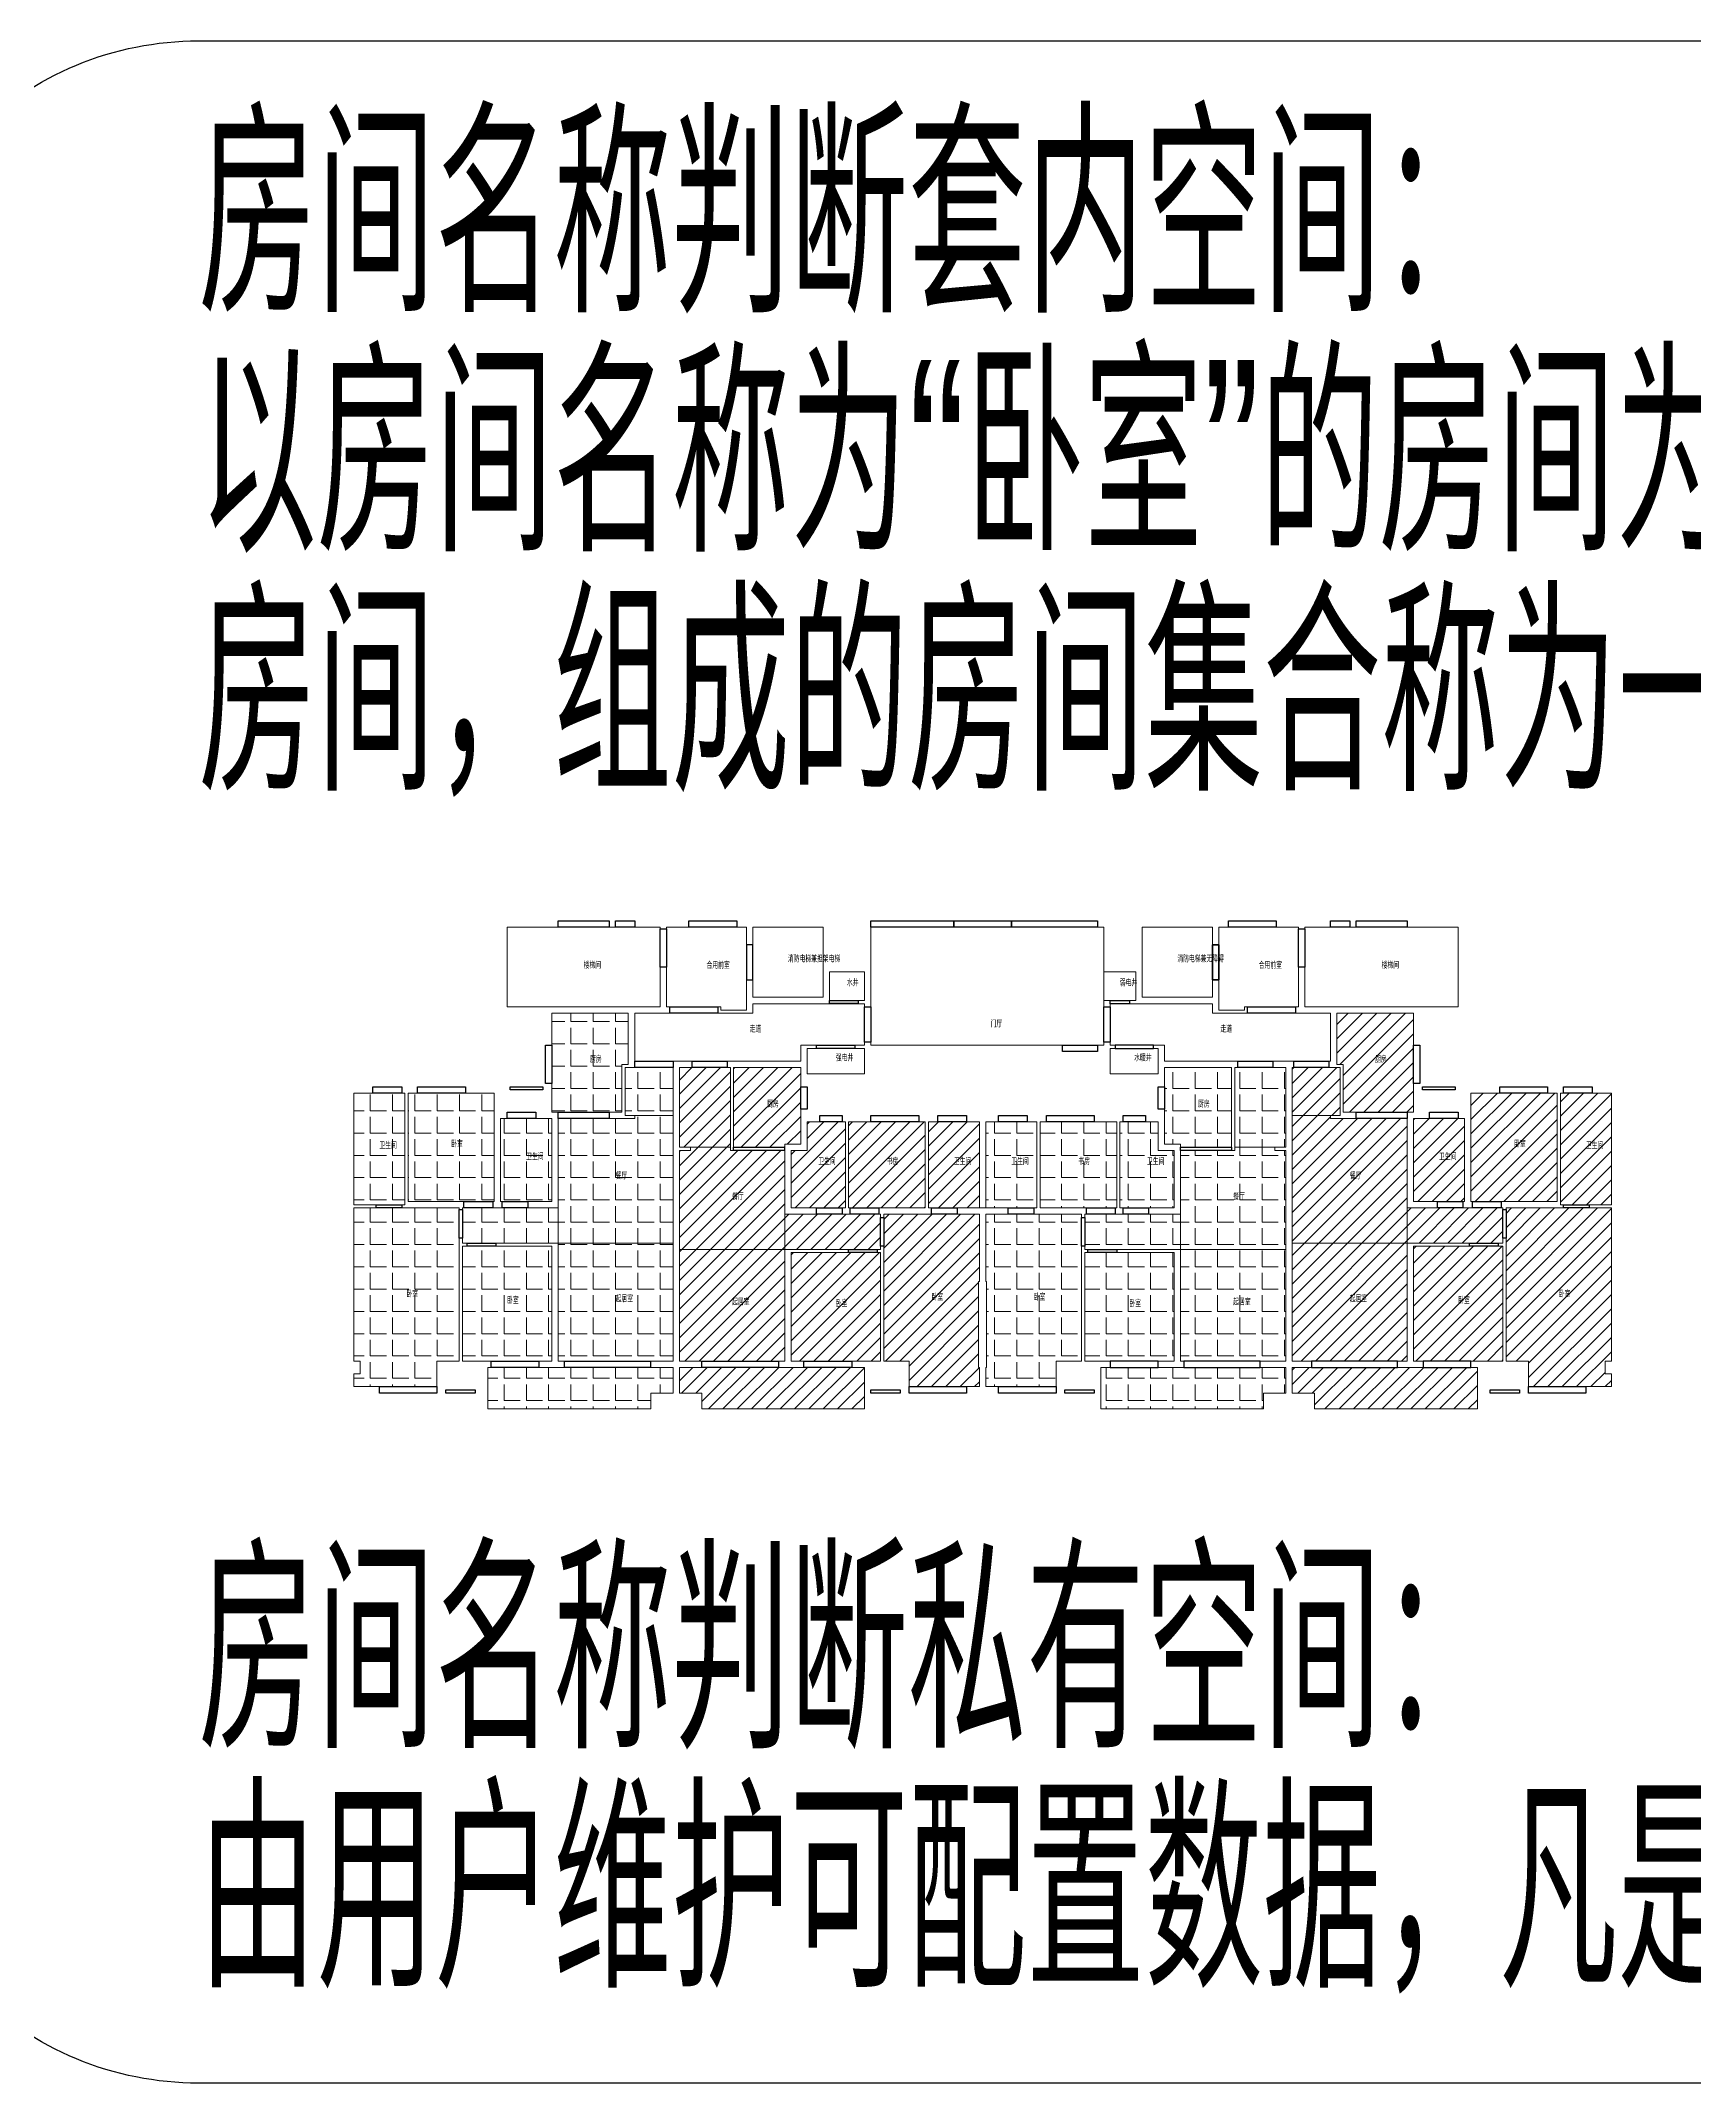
# Model space of a CAD drawing. Header units: millimetres. Extents: x -77018 to 517482, y 243785 to 1580285.
# Drawn here: x 310291 to 362089, y 1061285 to 1125285 of the extents above; entities that cross this region are included whole.
import ezdxf
from ezdxf.enums import TextEntityAlignment as Align

# ---------------------------------------------------------------- set-up
doc = ezdxf.new("R2010")
doc.units = ezdxf.units.MM
doc.header["$LTSCALE"] = 1000
for name, color, linetype, plot in [('AI-空间名称', 130, 'Continuous', False), ('AI-窗', 6, 'Continuous', False), ('AI-门', 4, 'Continuous', False)]:
    doc.layers.add(name, color=color, linetype=linetype, plot=plot)
doc.layers.add('AI-空间框线', color=30, linetype='Continuous', lineweight=20, plot=False)
doc.layers.add('套内', color=9, linetype='Continuous', lineweight=20, plot=False)
doc.layers.add('E-UNIV-DIAG', color=2, linetype='Continuous')
doc.layers.add('E-UNIV-NOTE', color=6, linetype='Continuous')
doc.styles.add('TH-STYLE3', font='tssdeng.shx', dxfattribs={"width": 0.65, "bigfont": 'tssdchn.shx'})
pattern_1 = [(0, (0, 0), (0, 698.5), [508, -190.5]), (90, (0, 0), (-698.5, 4e-14), [508, -190.5])]

msp = doc.modelspace()

# ---------------------------------------------------------------- hatches: boundary and pattern name
at = {"layer": '套内'}
h = msp.add_hatch(dxfattribs=at)
h.set_pattern_fill('ANGLE', color=256, scale=100)
h.set_pattern_definition(pattern_1)
h.paths.add_polyline_path([(321696.8, 1092311.4), (321596.8, 1092311.4), (321596.8, 1092311.4), (320696.8, 1092311.4), (320096.8, 1092311.4), (320096.8, 1088811.4), (321696.8, 1088811.4)])
h.paths.add_polyline_path([(324496.8, 1092311.4), (323596.8, 1092311.4), (323596.8, 1092311.4), (322096.8, 1092311.4), (321796.8, 1092311.4), (321796.8, 1088911.4), (324496.8, 1088911.4)])
h.paths.add_polyline_path([(326296.8, 1091511.4), (325796.8, 1091511.4), (325796.8, 1091511.4), (324896.8, 1091511.4), (324696.8, 1091511.4), (324696.8, 1088911.4), (326296.8, 1088911.4)])
h.paths.add_polyline_path([(330096.8, 1091611.4), (328896.8, 1091611.4), (328896.8, 1091511.4), (328096.8, 1091511.4), (328096.8, 1091511.4), (326496.8, 1091511.4), (326496.8, 1087611.4), (330096.8, 1087611.4)])
h.paths.add_polyline_path([(330096.8, 1087611.4), (326496.8, 1087611.4), (326496.8, 1083911.4), (330096.8, 1083911.4)])
h.paths.add_polyline_path([(326496.8, 1088711.4), (323496.8, 1088711.4), (323496.8, 1087611.4), (326496.8, 1087611.4)])
h.paths.add_polyline_path([(326296.8, 1087511.4), (324546.8, 1087511.4), (324546.8, 1087511.4), (323646.8, 1087511.4), (323496.8, 1087511.4), (323496.8, 1083911.4), (326296.8, 1083911.4)])
h.paths.add_polyline_path([(323396.8, 1087761.4), (323396.8, 1087761.4), (323396.8, 1088661.4), (323396.8, 1088711.4), (321596.8, 1088711.4), (321596.8, 1088711.4), (320796.8, 1088711.4), (320096.8, 1088711.4), (320096.8, 1083911.4), (320296.8, 1083911.4), (320296.8, 1083511.4), (320096.8, 1083511.4), (320096.8, 1083111.4), (322696.8, 1083111.4), (322696.8, 1083911.4), (323396.8, 1083911.4)])
h.paths.add_polyline_path([(330096.8, 1083711.4), (324296.8, 1083711.4), (324296.8, 1082411.4), (329396.8, 1082411.4), (329396.8, 1082911.4), (330096.8, 1082911.4)])
h.paths.add_polyline_path([(330096.8, 1093111.4), (328896.8, 1093111.4), (328596.8, 1093111.4), (328596.8, 1091611.4), (330096.8, 1091611.4)])
h.paths.add_polyline_path([(328496.8, 1093211.4), (328696.8, 1093211.4), (328696.8, 1094811.4), (326296.8, 1094811.4), (326296.8, 1091711.4), (328496.8, 1091711.4)])
h.paths.add_polyline_path([(328258.3, 1085720.5), (328744.2, 1085720.5), (328744.2, 1086004), (328258.3, 1086004)], flags=24)
h.paths.add_polyline_path([(327457.9, 1093215.8), (327812.4, 1093215.8), (327812.4, 1093508.7), (327457.9, 1093508.7)], flags=24)
h = msp.add_hatch(dxfattribs=at)
h.set_pattern_fill('ANSI31', color=256, scale=100)
h.paths.add_polyline_path([(357896.8, 1092311.4), (357996.8, 1092311.4), (357996.8, 1092311.4), (358896.8, 1092311.4), (359496.8, 1092311.4), (359496.8, 1088811.4), (357896.8, 1088811.4)])
h.paths.add_polyline_path([(355096.8, 1092311.4), (355996.8, 1092311.4), (355996.8, 1092311.4), (357496.8, 1092311.4), (357796.8, 1092311.4), (357796.8, 1088911.4), (355096.8, 1088911.4)])
h.paths.add_polyline_path([(353296.8, 1091511.4), (353796.8, 1091511.4), (353796.8, 1091511.4), (354696.8, 1091511.4), (354896.8, 1091511.4), (354896.8, 1088911.4), (353296.8, 1088911.4)])
h.paths.add_polyline_path([(349496.8, 1091611.4), (350696.8, 1091611.4), (350696.8, 1091511.4), (351496.8, 1091511.4), (351496.8, 1091511.4), (353096.8, 1091511.4), (353096.8, 1087611.4), (349496.8, 1087611.4)])
h.paths.add_polyline_path([(349496.8, 1087611.4), (353096.8, 1087611.4), (353096.8, 1083911.4), (349496.8, 1083911.4)])
h.paths.add_polyline_path([(353096.8, 1088711.4), (356096.8, 1088711.4), (356096.8, 1087611.4), (353096.8, 1087611.4)])
h.paths.add_polyline_path([(353296.8, 1087511.4), (355046.8, 1087511.4), (355046.8, 1087511.4), (355946.8, 1087511.4), (356096.8, 1087511.4), (356096.8, 1083911.4), (353296.8, 1083911.4)])
h.paths.add_polyline_path([(356196.8, 1087761.4), (356196.8, 1087761.4), (356196.8, 1088661.4), (356196.8, 1088711.4), (357996.8, 1088711.4), (357996.8, 1088711.4), (358796.8, 1088711.4), (359496.8, 1088711.4), (359496.8, 1083911.4), (359296.8, 1083911.4), (359296.8, 1083511.4), (359496.8, 1083511.4), (359496.8, 1083111.4), (356896.8, 1083111.4), (356896.8, 1083911.4), (356196.8, 1083911.4)])
h.paths.add_polyline_path([(349496.8, 1083711.4), (355296.8, 1083711.4), (355296.8, 1082411.4), (350196.8, 1082411.4), (350196.8, 1082911.4), (349496.8, 1082911.4)])
h.paths.add_polyline_path([(349496.8, 1093111.4), (350696.8, 1093111.4), (350996.8, 1093111.4), (350996.8, 1091611.4), (349496.8, 1091611.4)])
h.paths.add_polyline_path([(351096.8, 1093211.4), (350896.8, 1093211.4), (350896.8, 1094811.4), (353296.8, 1094811.4), (353296.8, 1091711.4), (351096.8, 1091711.4)])
h.paths.add_polyline_path([(351335.2, 1085720.5), (350849.4, 1085720.5), (350849.4, 1086004), (351335.2, 1086004)], flags=24)
h.paths.add_polyline_path([(352135.7, 1093215.8), (351781.2, 1093215.8), (351781.2, 1093508.7), (352135.7, 1093508.7)], flags=24)
h = msp.add_hatch(dxfattribs=at)
h.set_pattern_fill('ANSI31', color=256, scale=100)
h.paths.add_polyline_path([(334096.8, 1091811.4), (334096.8, 1091811.4), (334096.8, 1092511.4), (334096.8, 1093111.4), (331996.8, 1093111.4), (331996.8, 1090611.4), (333596.8, 1090611.4), (333596.8, 1090711.4), (334096.8, 1090711.4)])
h.paths.add_polyline_path([(331896.8, 1093111.4), (331796.8, 1093111.4), (331796.8, 1093111.4), (330699.3, 1093111.4), (330296.8, 1093111.4), (330296.8, 1090611.4), (331896.8, 1090611.4)])
h.paths.add_polyline_path([(333596.8, 1090511.4), (331996.8, 1090511.4), (331896.8, 1090511.4), (331896.8, 1090611.4), (330646.8, 1090611.4), (330646.8, 1090511.4), (330296.8, 1090511.4), (330296.8, 1087411.4), (333596.8, 1087411.4), (333596.8, 1088511.4)])
h.paths.add_polyline_path([(336596.8, 1088511.4), (333596.8, 1088511.4), (333596.8, 1087411.4), (335596.8, 1087411.4), (335596.8, 1087411.4), (336496.8, 1087411.4), (336596.8, 1087411.4)])
h.paths.add_polyline_path([(333596.8, 1087411.4), (333596.8, 1087411.4), (330296.8, 1087411.4), (330296.8, 1083911.4), (333596.8, 1083911.4)])
h.paths.add_polyline_path([(336596.8, 1087311.4), (336496.8, 1087311.4), (336496.8, 1087311.4), (335596.8, 1087311.4), (333796.8, 1087311.4), (333796.8, 1083911.4), (336596.8, 1083911.4)])
h.paths.add_polyline_path([(336096.8, 1083711.4), (330296.8, 1083711.4), (330296.8, 1082911.4), (330996.8, 1082911.4), (330996.8, 1082411.4), (336096.8, 1082411.4)])
h.paths.add_polyline_path([(339671.8, 1086411.4), (339696.8, 1086411.4), (339696.8, 1088511.4), (338996.8, 1088511.4), (338996.8, 1088511.4), (338196.8, 1088511.4), (336696.8, 1088511.4), (336696.8, 1083911.4), (337496.8, 1083911.4), (337496.8, 1083111.4), (339696.8, 1083111.4), (339696.8, 1083711.4), (339671.8, 1083711.4)])
h.paths.add_polyline_path([(339696.8, 1091411.4), (339296.8, 1091411.4), (339296.8, 1091411.4), (338396.8, 1091411.4), (338096.8, 1091411.4), (338096.8, 1088711.4), (339696.8, 1088711.4)])
h.paths.add_polyline_path([(337996.8, 1091411.4), (337796.8, 1091411.4), (337796.8, 1091411.4), (336296.8, 1091411.4), (335596.8, 1091411.4), (335596.8, 1088711.4), (337996.8, 1088711.4)])
h.paths.add_polyline_path([(335496.8, 1091411.4), (335396.8, 1091411.4), (335396.8, 1091411.4), (334696.8, 1091411.4), (334296.8, 1091411.4), (334296.8, 1090511.4), (333796.8, 1090511.4), (333796.8, 1088711.4), (335496.8, 1088711.4)])
h.paths.add_polyline_path([(331904.9, 1088913.4), (332260.9, 1088913.4), (332260.9, 1089211.1), (331904.9, 1089211.1)], flags=24)
h = msp.add_hatch(dxfattribs=at)
h.set_pattern_fill('ANGLE', color=256, scale=100)
h.set_pattern_definition(pattern_1)
h.paths.add_polyline_path([(345496.8, 1091811.4), (345496.8, 1091811.4), (345496.8, 1092511.4), (345496.8, 1093111.4), (347596.8, 1093111.4), (347596.8, 1090611.4), (345996.8, 1090611.4), (345996.8, 1090711.4), (345496.8, 1090711.4)])
h.paths.add_polyline_path([(347696.8, 1093111.4), (347796.8, 1093111.4), (347796.8, 1093111.4), (348894.3, 1093111.4), (349296.8, 1093111.4), (349296.8, 1090611.4), (347696.8, 1090611.4)])
h.paths.add_polyline_path([(345996.8, 1090511.4), (347596.8, 1090511.4), (347696.8, 1090511.4), (347696.8, 1090611.4), (348946.8, 1090611.4), (348946.8, 1090511.4), (349296.8, 1090511.4), (349296.8, 1087411.4), (345996.8, 1087411.4), (345996.8, 1088511.4)])
h.paths.add_polyline_path([(342996.8, 1088511.4), (345996.8, 1088511.4), (345996.8, 1087411.4), (343996.8, 1087411.4), (343996.8, 1087411.4), (343096.8, 1087411.4), (342996.8, 1087411.4)])
h.paths.add_polyline_path([(345996.8, 1087411.4), (345996.8, 1087411.4), (349296.8, 1087411.4), (349296.8, 1083911.4), (345996.8, 1083911.4)])
h.paths.add_polyline_path([(342996.8, 1087311.4), (343096.8, 1087311.4), (343096.8, 1087311.4), (343996.8, 1087311.4), (345796.8, 1087311.4), (345796.8, 1083911.4), (342996.8, 1083911.4)])
h.paths.add_polyline_path([(343496.8, 1083711.4), (349296.8, 1083711.4), (349296.8, 1082911.4), (348596.8, 1082911.4), (348596.8, 1082411.4), (343496.8, 1082411.4)])
h.paths.add_polyline_path([(339921.8, 1086411.4), (339896.8, 1086411.4), (339896.8, 1088511.4), (340596.8, 1088511.4), (340596.8, 1088511.4), (341396.8, 1088511.4), (342896.8, 1088511.4), (342896.8, 1083911.4), (342096.8, 1083911.4), (342096.8, 1083111.4), (339896.8, 1083111.4), (339896.8, 1083711.4), (339921.8, 1083711.4)])
h.paths.add_polyline_path([(339896.8, 1091411.4), (340296.8, 1091411.4), (340296.8, 1091411.4), (341196.8, 1091411.4), (341496.8, 1091411.4), (341496.8, 1088711.4), (339896.8, 1088711.4)])
h.paths.add_polyline_path([(341596.8, 1091411.4), (341796.8, 1091411.4), (341796.8, 1091411.4), (343296.8, 1091411.4), (343996.8, 1091411.4), (343996.8, 1088711.4), (341596.8, 1088711.4)])
h.paths.add_polyline_path([(344096.8, 1091411.4), (344196.8, 1091411.4), (344196.8, 1091411.4), (344896.8, 1091411.4), (345296.8, 1091411.4), (345296.8, 1090511.4), (345796.8, 1090511.4), (345796.8, 1088711.4), (344096.8, 1088711.4)])
h.paths.add_polyline_path([(347688.7, 1088913.4), (347332.6, 1088913.4), (347332.6, 1089211.1), (347688.7, 1089211.1)], flags=24)

# ---------------------------------------------------------------- linework, layer by layer
at = {"layer": 'AI-空间框线'}
for points in [[(329696.8, 1095011.4), (324896.8, 1095011.4), (324896.8, 1097511.4), (329696.8, 1097511.4)], [(329896.8, 1097511.4), (332396.8, 1097511.4), (332396.8, 1094911.4), (331596.8, 1094911.4), (331596.8, 1095011.4), (329896.8, 1095011.4), (329896.8, 1097511.4)], [(332596.8, 1095311.4), (334796.8, 1095311.4), (334796.8, 1097511.4), (332596.8, 1097511.4)], [(336296.8, 1097511.4), (343596.8, 1097511.4), (343596.8, 1093811.4), (336296.8, 1093811.4)], [(344796.8, 1095311.4), (346996.8, 1095311.4), (346996.8, 1097511.4), (344796.8, 1097511.4)], [(347196.8, 1097511.4), (349696.8, 1097511.4), (349696.8, 1095011.4), (347996.8, 1095011.4), (347996.8, 1094911.4), (347196.8, 1094911.4), (347196.8, 1097511.4)], [(349896.8, 1095011.4), (354696.8, 1095011.4), (354696.8, 1097511.4), (349896.8, 1097511.4)], [(334996.8, 1096111.4), (336096.8, 1096111.4), (336096.8, 1095211.4), (334996.8, 1095211.4), (334996.8, 1096111.4)], [(343596.8, 1096111.4), (344596.8, 1096111.4), (344596.8, 1095211.4), (343596.8, 1095211.4), (343596.8, 1096111.4)], [(328896.8, 1094811.4), (332596.8, 1094811.4), (332596.8, 1095111.4), (336096.8, 1095111.4), (336096.8, 1093811.4), (334096.8, 1093811.4), (334096.8, 1093311.4), (328896.8, 1093311.4), (328896.8, 1094811.4)], [(346996.8, 1094811.4), (350696.8, 1094811.4), (350696.8, 1093311.4), (345496.8, 1093311.4), (345496.8, 1093811.4), (343796.8, 1093811.4), (343796.8, 1095111.4), (346996.8, 1095111.4), (346996.8, 1094811.4)], [(326296.8, 1094811.4), (328696.8, 1094811.4), (328696.8, 1093211.4), (328496.8, 1093211.4), (328496.8, 1091711.4), (326296.8, 1091711.4), (326296.8, 1094811.4)], [(350896.8, 1094811.4), (353296.8, 1094811.4), (353296.8, 1091711.4), (351096.8, 1091711.4), (351096.8, 1093211.4), (350896.8, 1093211.4), (350896.8, 1094811.4)], [(334296.8, 1093711.4), (336096.8, 1093711.4), (336096.8, 1092911.4), (334296.8, 1092911.4), (334296.8, 1093711.4)], [(343796.8, 1093711.4), (345296.8, 1093711.4), (345296.8, 1092911.4), (343796.8, 1092911.4), (343796.8, 1093711.4)], [(330096.8, 1091611.4), (330096.8, 1093111.4), (328596.8, 1093111.4), (328596.8, 1091611.4)], [(331896.8, 1090611.4), (330296.8, 1090611.4), (330296.8, 1093111.4), (331896.8, 1093111.4)], [(331996.8, 1093111.4), (334096.8, 1093111.4), (334096.8, 1090711.4), (333596.8, 1090711.4), (333596.8, 1090611.4), (331996.8, 1090611.4), (331996.8, 1093111.4)], [(345496.8, 1093111.4), (347596.8, 1093111.4), (347596.8, 1090611.4), (345996.8, 1090611.4), (345996.8, 1090711.4), (345496.8, 1090711.4), (345496.8, 1093111.4)], [(347696.8, 1090611.4), (349296.8, 1090611.4), (349296.8, 1093111.4), (347696.8, 1093111.4)], [(349496.8, 1091611.4), (349496.8, 1093111.4), (350996.8, 1093111.4), (350996.8, 1091611.4)], [(320096.8, 1092311.4), (321696.8, 1092311.4), (321696.8, 1088811.4), (320096.8, 1088811.4), (320096.8, 1092311.4)], [(321796.8, 1092311.4), (324496.8, 1092311.4), (324496.8, 1088911.4), (321796.8, 1088911.4), (321796.8, 1092311.4)], [(355096.8, 1092311.4), (357796.8, 1092311.4), (357796.8, 1088911.4), (355096.8, 1088911.4), (355096.8, 1092311.4)], [(357896.8, 1092311.4), (359496.8, 1092311.4), (359496.8, 1088811.4), (357896.8, 1088811.4), (357896.8, 1092311.4)], [(324696.8, 1091511.4), (326296.8, 1091511.4), (326296.8, 1088911.4), (324696.8, 1088911.4), (324696.8, 1091511.4)], [(330096.8, 1091611.4), (330096.8, 1087611.4), (326496.8, 1087611.4), (326496.8, 1091511.4), (328896.8, 1091511.4), (328896.8, 1091611.4)], [(334296.8, 1091411.4), (335496.8, 1091411.4), (335496.8, 1088711.4), (333796.8, 1088711.4), (333796.8, 1090511.4), (334296.8, 1090511.4), (334296.8, 1091411.4)], [(335596.8, 1091411.4), (337996.8, 1091411.4), (337996.8, 1088711.4), (335596.8, 1088711.4), (335596.8, 1091411.4)], [(338096.8, 1091411.4), (339696.8, 1091411.4), (339696.8, 1088711.4), (338096.8, 1088711.4), (338096.8, 1091411.4)], [(339896.8, 1091411.4), (341496.8, 1091411.4), (341496.8, 1088711.4), (339896.8, 1088711.4), (339896.8, 1091411.4)], [(341596.8, 1091411.4), (343996.8, 1091411.4), (343996.8, 1088711.4), (341596.8, 1088711.4), (341596.8, 1091411.4)], [(344096.8, 1091411.4), (345296.8, 1091411.4), (345296.8, 1090511.4), (345796.8, 1090511.4), (345796.8, 1088711.4), (344096.8, 1088711.4), (344096.8, 1091411.4)], [(349496.8, 1091611.4), (349496.8, 1087611.4), (353096.8, 1087611.4), (353096.8, 1091511.4), (350696.8, 1091511.4), (350696.8, 1091611.4)], [(353296.8, 1091511.4), (354896.8, 1091511.4), (354896.8, 1088911.4), (353296.8, 1088911.4), (353296.8, 1091511.4)], [(333596.8, 1087411.4), (330296.8, 1087411.4), (330296.8, 1090511.4), (330646.8, 1090511.4), (330646.8, 1090611.4), (331896.8, 1090611.4), (331896.8, 1090511.4), (333596.8, 1090511.4)], [(345996.8, 1087411.4), (349296.8, 1087411.4), (349296.8, 1090511.4), (348946.8, 1090511.4), (348946.8, 1090611.4), (347696.8, 1090611.4), (347696.8, 1090511.4), (345996.8, 1090511.4)], [(320096.8, 1088711.4), (323396.8, 1088711.4), (323396.8, 1083911.4), (322696.8, 1083911.4), (322696.8, 1083111.4), (320096.8, 1083111.4), (320096.8, 1083511.4), (320296.8, 1083511.4), (320296.8, 1083911.4), (320096.8, 1083911.4), (320096.8, 1088711.4)], [(326496.8, 1088711.4), (323496.8, 1088711.4), (323496.8, 1087611.4), (326496.8, 1087611.4)], [(353096.8, 1088711.4), (356096.8, 1088711.4), (356096.8, 1087611.4), (353096.8, 1087611.4)], [(356196.8, 1088711.4), (359496.8, 1088711.4), (359496.8, 1083911.4), (359296.8, 1083911.4), (359296.8, 1083511.4), (359496.8, 1083511.4), (359496.8, 1083111.4), (356896.8, 1083111.4), (356896.8, 1083911.4), (356196.8, 1083911.4), (356196.8, 1088711.4)], [(333596.8, 1088511.4), (336596.8, 1088511.4), (336596.8, 1087411.4), (333596.8, 1087411.4)], [(336696.8, 1088511.4), (339696.8, 1088511.4), (339696.8, 1086411.4), (339671.8, 1086411.4), (339671.8, 1083711.4), (339696.8, 1083711.4), (339696.8, 1083111.4), (337496.8, 1083111.4), (337496.8, 1083911.4), (336696.8, 1083911.4), (336696.8, 1088511.4)], [(339896.8, 1088511.4), (342896.8, 1088511.4), (342896.8, 1083911.4), (342096.8, 1083911.4), (342096.8, 1083111.4), (339896.8, 1083111.4), (339896.8, 1083711.4), (339921.8, 1083711.4), (339921.8, 1086411.4), (339896.8, 1086411.4), (339896.8, 1088511.4)], [(345996.8, 1088511.4), (342996.8, 1088511.4), (342996.8, 1087411.4), (345996.8, 1087411.4)], [(323496.8, 1087511.4), (326296.8, 1087511.4), (326296.8, 1083911.4), (323496.8, 1083911.4), (323496.8, 1087511.4)], [(326496.8, 1087611.4), (330096.8, 1087611.4), (330096.8, 1083911.4), (326496.8, 1083911.4), (326496.8, 1087611.4)], [(330296.8, 1087411.4), (333596.8, 1087411.4), (333596.8, 1083911.4), (330296.8, 1083911.4)], [(349296.8, 1087411.4), (345996.8, 1087411.4), (345996.8, 1083911.4), (349296.8, 1083911.4)], [(353096.8, 1087611.4), (349496.8, 1087611.4), (349496.8, 1083911.4), (353096.8, 1083911.4), (353096.8, 1087611.4)], [(353296.8, 1087511.4), (356096.8, 1087511.4), (356096.8, 1083911.4), (353296.8, 1083911.4), (353296.8, 1087511.4)], [(333796.8, 1087311.4), (336596.8, 1087311.4), (336596.8, 1083911.4), (333796.8, 1083911.4), (333796.8, 1087311.4)], [(342996.8, 1087311.4), (345796.8, 1087311.4), (345796.8, 1083911.4), (342996.8, 1083911.4), (342996.8, 1087311.4)], [(324296.8, 1083711.4), (330096.8, 1083711.4), (330096.8, 1082911.4), (329396.8, 1082911.4), (329396.8, 1082411.4), (324296.8, 1082411.4)], [(336096.8, 1083711.4), (330296.8, 1083711.4), (330296.8, 1082911.4), (330996.8, 1082911.4), (330996.8, 1082411.4), (336096.8, 1082411.4)], [(343496.8, 1083711.4), (349296.8, 1083711.4), (349296.8, 1082911.4), (348596.8, 1082911.4), (348596.8, 1082411.4), (343496.8, 1082411.4)], [(355296.8, 1083711.4), (349496.8, 1083711.4), (349496.8, 1082911.4), (350196.8, 1082911.4), (350196.8, 1082411.4), (355296.8, 1082411.4)]]:
    msp.add_lwpolyline(points, close=True, dxfattribs=at)
at = {"layer": 'AI-窗', "color": 6}
for points in [[(326496.8, 1097711.4), (328096.8, 1097711.4), (328096.8, 1097511.4), (326496.8, 1097511.4), (326496.8, 1097711.4)], [(328296.8, 1097711.4), (328896.8, 1097711.4), (328896.8, 1097511.4), (328296.8, 1097511.4), (328296.8, 1097711.4)], [(338896.8, 1097511.4), (336296.8, 1097511.4), (336296.8, 1097711.4), (338896.8, 1097711.4), (338896.8, 1097511.4)], [(343396.8, 1097511.4), (340696.8, 1097511.4), (340696.8, 1097711.4), (343396.8, 1097711.4), (343396.8, 1097511.4)], [(351296.8, 1097511.4), (350696.8, 1097511.4), (350696.8, 1097711.4), (351296.8, 1097711.4), (351296.8, 1097511.4)], [(353096.8, 1097511.4), (351496.8, 1097511.4), (351496.8, 1097711.4), (353096.8, 1097711.4), (353096.8, 1097511.4)], [(326096.8, 1092611.4), (326096.8, 1093811.4), (326296.8, 1093811.4), (326296.8, 1092611.4), (326096.8, 1092611.4)], [(353296.8, 1092611.4), (353296.8, 1093811.4), (353496.8, 1093811.4), (353496.8, 1092611.4), (353296.8, 1092611.4)], [(321596.8, 1092311.4), (320696.8, 1092311.4), (320696.8, 1092511.4), (321596.8, 1092511.4), (321596.8, 1092311.4)], [(323596.8, 1092311.4), (322096.8, 1092311.4), (322096.8, 1092511.4), (323596.8, 1092511.4), (323596.8, 1092311.4)], [(326016.8, 1092411.4), (324996.8, 1092411.4), (324996.8, 1092511.4), (326016.8, 1092511.4), (326016.8, 1092411.4)], [(334096.8, 1091811.4), (334096.8, 1092511.4), (334296.8, 1092511.4), (334296.8, 1091811.4), (334096.8, 1091811.4)], [(345296.8, 1091811.4), (345296.8, 1092511.4), (345496.8, 1092511.4), (345496.8, 1091811.4), (345296.8, 1091811.4)], [(353576.8, 1092511.4), (354596.8, 1092511.4), (354596.8, 1092411.4), (353576.8, 1092411.4), (353576.8, 1092511.4)], [(357496.8, 1092311.4), (355996.8, 1092311.4), (355996.8, 1092511.4), (357496.8, 1092511.4), (357496.8, 1092311.4)], [(358896.8, 1092311.4), (357996.8, 1092311.4), (357996.8, 1092511.4), (358896.8, 1092511.4), (358896.8, 1092311.4)], [(325796.8, 1091511.4), (324896.8, 1091511.4), (324896.8, 1091711.4), (325796.8, 1091711.4), (325796.8, 1091511.4)], [(334696.8, 1091611.4), (335396.8, 1091611.4), (335396.8, 1091411.4), (334696.8, 1091411.4), (334696.8, 1091611.4)], [(337796.8, 1091411.4), (336296.8, 1091411.4), (336296.8, 1091611.4), (337796.8, 1091611.4), (337796.8, 1091411.4)], [(339296.8, 1091411.4), (338396.8, 1091411.4), (338396.8, 1091611.4), (339296.8, 1091611.4), (339296.8, 1091411.4)], [(341196.8, 1091411.4), (340296.8, 1091411.4), (340296.8, 1091611.4), (341196.8, 1091611.4), (341196.8, 1091411.4)], [(343296.8, 1091411.4), (341796.8, 1091411.4), (341796.8, 1091611.4), (343296.8, 1091611.4), (343296.8, 1091411.4)], [(344896.8, 1091411.4), (344196.8, 1091411.4), (344196.8, 1091611.4), (344896.8, 1091611.4), (344896.8, 1091411.4)], [(354696.8, 1091511.4), (353796.8, 1091511.4), (353796.8, 1091711.4), (354696.8, 1091711.4), (354696.8, 1091511.4)], [(322696.8, 1082911.4), (320896.8, 1082911.4), (320896.8, 1083111.4), (322696.8, 1083111.4), (322696.8, 1082911.4)], [(323896.8, 1082911.4), (322976.8, 1082911.4), (322976.8, 1083011.4), (323896.8, 1083011.4), (323896.8, 1082911.4)], [(337216.8, 1082911.4), (336296.8, 1082911.4), (336296.8, 1083011.4), (337216.8, 1083011.4), (337216.8, 1082911.4)], [(339296.8, 1082911.4), (337496.8, 1082911.4), (337496.8, 1083111.4), (339296.8, 1083111.4), (339296.8, 1082911.4)], [(342096.8, 1082911.4), (340296.8, 1082911.4), (340296.8, 1083111.4), (342096.8, 1083111.4), (342096.8, 1082911.4)], [(343296.8, 1082911.4), (342376.8, 1082911.4), (342376.8, 1083011.4), (343296.8, 1083011.4), (343296.8, 1082911.4)], [(356616.8, 1082911.4), (355696.8, 1082911.4), (355696.8, 1083011.4), (356616.8, 1083011.4), (356616.8, 1082911.4)], [(358696.8, 1082911.4), (356896.8, 1082911.4), (356896.8, 1083111.4), (358696.8, 1083111.4), (358696.8, 1082911.4)]]:
    msp.add_lwpolyline(points, dxfattribs=at)
at = {"layer": 'AI-门', "color": 4}
for points in [[(332096.8, 1097711.4), (332096.8, 1097511.4), (330596.8, 1097511.4), (330596.8, 1097711.4), (332096.8, 1097711.4)], [(340696.8, 1097711.4), (340696.8, 1097511.4), (338896.8, 1097511.4), (338896.8, 1097711.4), (340696.8, 1097711.4)], [(348996.8, 1097711.4), (348996.8, 1097511.4), (347496.8, 1097511.4), (347496.8, 1097711.4), (348996.8, 1097711.4)], [(329696.8, 1097461.4), (329896.8, 1097461.4), (329896.8, 1096261.4), (329696.8, 1096261.4), (329696.8, 1097461.4)], [(332596.8, 1096961.4), (332396.8, 1096961.4), (332396.8, 1095861.4), (332596.8, 1095861.4)], [(347196.8, 1096961.4), (346996.8, 1096961.4), (346996.8, 1095861.4), (347196.8, 1095861.4)], [(346996.8, 1096961.4), (347196.8, 1096961.4), (347196.8, 1095861.4), (346996.8, 1095861.4)], [(349696.8, 1097461.4), (349896.8, 1097461.4), (349896.8, 1096261.4), (349696.8, 1096261.4), (349696.8, 1097461.4)], [(334996.8, 1095211.4), (335896.8, 1095211.4), (335896.8, 1095113.4), (334996.8, 1095113.4)], [(343796.8, 1095211.4), (344396.8, 1095211.4), (344396.8, 1095111.4), (343796.8, 1095111.4)], [(331496.8, 1095011.4), (331496.8, 1094811.4), (329996.8, 1094811.4), (329996.8, 1095011.4), (331496.8, 1095011.4)], [(336096.8, 1095011.4), (336296.8, 1095011.4), (336296.8, 1093911.4), (336096.8, 1093911.4)], [(343596.8, 1095011.4), (343796.8, 1095011.4), (343796.8, 1093911.4), (343596.8, 1093911.4), (343596.8, 1095011.4)], [(349596.8, 1095011.4), (349596.8, 1094811.4), (348096.8, 1094811.4), (348096.8, 1095011.4), (349596.8, 1095011.4)], [(334596.8, 1093811.4), (335796.8, 1093811.4), (335796.8, 1093711.4), (334596.8, 1093711.4)], [(343396.8, 1093811.4), (343396.8, 1093611.4), (342296.8, 1093611.4), (342296.8, 1093811.4), (343396.8, 1093811.4)], [(345146.8, 1093811.4), (343946.8, 1093811.4), (343946.8, 1093711.4), (345146.8, 1093711.4)], [(328896.8, 1093311.4), (330096.8, 1093311.4), (330096.8, 1093111.4), (328896.8, 1093111.4)], [(330699.3, 1093111.4), (330699.3, 1093311.4), (331796.8, 1093311.4), (331796.8, 1093111.4), (330699.3, 1093111.4)], [(348894.3, 1093311.4), (348894.3, 1093111.4), (347796.8, 1093111.4), (347796.8, 1093311.4), (348894.3, 1093311.4)], [(349546.8, 1093311.4), (350646.8, 1093311.4), (350646.8, 1093111.4), (349546.8, 1093111.4)], [(326499.3, 1091511.4), (326499.3, 1091711.4), (328096.8, 1091711.4), (328096.8, 1091511.4), (326499.3, 1091511.4)], [(353094.3, 1091711.4), (353094.3, 1091511.4), (351496.8, 1091511.4), (351496.8, 1091711.4), (353094.3, 1091711.4)], [(331996.8, 1090511.4), (331996.8, 1090611.4), (333594.3, 1090611.4), (333594.3, 1090511.4)], [(347596.8, 1090611.4), (347596.8, 1090511.4), (345999.3, 1090511.4), (345999.3, 1090611.4), (347596.8, 1090611.4)], [(321596.8, 1088811.4), (321596.8, 1088711.4), (320796.8, 1088711.4), (320796.8, 1088811.4), (321596.8, 1088811.4)], [(323396.8, 1088661.4), (323496.8, 1088661.4), (323496.8, 1087761.4), (323396.8, 1087761.4), (323396.8, 1088661.4)], [(324446.8, 1088911.4), (324446.8, 1088711.4), (323546.8, 1088711.4), (323546.8, 1088911.4), (324446.8, 1088911.4)], [(325546.8, 1088911.4), (325546.8, 1088711.4), (324746.8, 1088711.4), (324746.8, 1088911.4), (325546.8, 1088911.4)], [(335396.8, 1088711.4), (335396.8, 1088511.4), (334596.8, 1088511.4), (334596.8, 1088711.4), (335396.8, 1088711.4)], [(336546.8, 1088711.4), (336546.8, 1088511.4), (335646.8, 1088511.4), (335646.8, 1088711.4), (336546.8, 1088711.4)], [(338996.8, 1088711.4), (338996.8, 1088511.4), (338196.8, 1088511.4), (338196.8, 1088711.4), (338996.8, 1088711.4)], [(341396.8, 1088711.4), (341396.8, 1088511.4), (340596.8, 1088511.4), (340596.8, 1088711.4), (341396.8, 1088711.4)], [(343946.8, 1088711.4), (343946.8, 1088511.4), (343046.8, 1088511.4), (343046.8, 1088711.4), (343946.8, 1088711.4)], [(344196.8, 1088511.4), (344196.8, 1088711.4), (344996.8, 1088711.4), (344996.8, 1088511.4), (344196.8, 1088511.4)], [(354846.8, 1088911.4), (354846.8, 1088711.4), (354046.8, 1088711.4), (354046.8, 1088911.4), (354846.8, 1088911.4)], [(356046.8, 1088911.4), (356046.8, 1088711.4), (355146.8, 1088711.4), (355146.8, 1088911.4), (356046.8, 1088911.4)], [(356096.8, 1088661.4), (356196.8, 1088661.4), (356196.8, 1087761.4), (356096.8, 1087761.4), (356096.8, 1088661.4)], [(358796.8, 1088811.4), (358796.8, 1088711.4), (357996.8, 1088711.4), (357996.8, 1088811.4), (358796.8, 1088811.4)], [(336596.8, 1088411.4), (336696.8, 1088411.4), (336696.8, 1087511.4), (336596.8, 1087511.4), (336596.8, 1088411.4)], [(342896.8, 1088411.4), (342996.8, 1088411.4), (342996.8, 1087511.4), (342896.8, 1087511.4), (342896.8, 1088411.4)], [(324546.8, 1087611.4), (324546.8, 1087511.4), (323646.8, 1087511.4), (323646.8, 1087611.4), (324546.8, 1087611.4)], [(336496.8, 1087411.4), (336496.8, 1087311.4), (335596.8, 1087311.4), (335596.8, 1087411.4), (336496.8, 1087411.4)], [(343996.8, 1087411.4), (343996.8, 1087311.4), (343096.8, 1087311.4), (343096.8, 1087411.4), (343996.8, 1087411.4)], [(355946.8, 1087611.4), (355946.8, 1087511.4), (355046.8, 1087511.4), (355046.8, 1087611.4), (355946.8, 1087611.4)], [(325894.3, 1083911.4), (325894.3, 1083711.4), (324396.8, 1083711.4), (324396.8, 1083911.4), (325894.3, 1083911.4)], [(329394.3, 1083911.4), (329394.3, 1083711.4), (326696.8, 1083711.4), (326696.8, 1083911.4), (329394.3, 1083911.4)], [(330999.3, 1083711.4), (330999.3, 1083911.4), (333396.8, 1083911.4), (333396.8, 1083711.4), (330999.3, 1083711.4)], [(334199.3, 1083711.4), (334199.3, 1083911.4), (335696.8, 1083911.4), (335696.8, 1083711.4), (334199.3, 1083711.4)], [(345294.3, 1083711.4), (345294.3, 1083911.4), (343796.8, 1083911.4), (343796.8, 1083711.4), (345294.3, 1083711.4)], [(348494.3, 1083711.4), (348494.3, 1083911.4), (346096.8, 1083911.4), (346096.8, 1083711.4), (348494.3, 1083711.4)], [(350099.3, 1083911.4), (350099.3, 1083711.4), (352796.8, 1083711.4), (352796.8, 1083911.4), (350099.3, 1083911.4)], [(353599.3, 1083911.4), (353599.3, 1083711.4), (355096.8, 1083711.4), (355096.8, 1083911.4), (353599.3, 1083911.4)]]:
    msp.add_lwpolyline(points, close=True, dxfattribs=at)
at = {"layer": 'E-UNIV-DIAG', "color": 3}
msp.add_lwpolyline([(495232, 1061284.8), (315232, 1061284.8, -0.4142136), (305232, 1071284.8), (305232, 1115284.8, -0.4142136), (315232, 1125284.8), (495232, 1125284.8, -0.4142136), (505232, 1115284.8), (505232, 1071284.8, -0.4142136)], format="xyb", close=True, dxfattribs=at)
at = {"layer": '套内'}
msp.add_lwpolyline([(339896.8, 1088711.4), (339696.8, 1088711.4)], dxfattribs=at)

# ---------------------------------------------------------------- texts
at = {"layer": 'AI-空间名称', "style": 'TH-STYLE3', "width": 0.7}
for s, p in [('楼梯间', (327296.8, 1096211.4)), ('合用前室', (331146.8, 1096211.4)), ('消防电梯兼担架电梯', (333696.8, 1096411.4)), ('消防电梯兼无障碍', (345896.8, 1096411.4)), ('合用前室', (348446.8, 1096211.4)), ('楼梯间', (352296.8, 1096211.4)), ('水井', (335546.8, 1095661.4)), ('弱电井', (344096.8, 1095661.4)), ('走道', (332496.8, 1094211.4)), ('门厅', (340046.6, 1094372.4)), ('走道', (347246.8, 1094211.4)), ('厨房', (327496.8, 1093261.4)), ('强电井', (335196.8, 1093311.4)), ('水暖井', (344546.8, 1093311.4)), ('厨房', (352096.8, 1093261.4)), ('厨房', (333046.8, 1091861.4)), ('厨房', (346546.8, 1091861.4)), ('卫生间', (320896.8, 1090561.4)), ('卧室', (323146.8, 1090611.4)), ('卧室', (356446.8, 1090611.4)), ('卫生间', (358696.8, 1090561.4)), ('卫生间', (325496.8, 1090211.4)), ('卫生间', (334646.8, 1090061.4)), ('书房', (336796.8, 1090061.4)), ('卫生间', (338896.8, 1090061.4)), ('卫生间', (340696.8, 1090061.4)), ('书房', (342796.8, 1090061.4)), ('卫生间', (344946.8, 1090061.4)), ('卫生间', (354096.8, 1090211.4)), ('餐厅', (328296.8, 1089611.4)), ('餐厅', (351296.8, 1089611.4)), ('餐厅', (331946.8, 1088961.4)), ('餐厅', (347646.8, 1088961.4)), ('卧室', (321746.8, 1085911.4)), ('卧室', (357846.8, 1085911.4)), ('卧室', (324896.8, 1085711.4)), ('起居室', (328296.8, 1085761.4)), ('起居室', (331946.8, 1085661.4)), ('卧室', (335196.8, 1085611.4)), ('卧室', (338196.8, 1085811.4)), ('卧室', (341396.8, 1085811.4)), ('卧室', (344396.8, 1085611.4)), ('起居室', (347646.8, 1085661.4)), ('起居室', (351296.8, 1085761.4)), ('卧室', (354696.8, 1085711.4))]:
    msp.add_text(s, height=200, dxfattribs=at).set_placement(p)
at = {"layer": 'E-UNIV-NOTE', "style": 'TH-STYLE3', "width": 0.65}
for s, p in [('房间名称判断套内空间：', (315232, 1119784.8)), ('以房间名称为“卧室”的房间为起点，合并所有相联通且房间名称不为“走道”、“楼梯间”、“前室”的', (315232, 1112284.8)), ('房间，组成的房间集合称为一个“套内空间”，如下图所示，合并后共有4个“套内空间”。', (315232, 1104784.8)), ('房间名称判断私有空间：', (315232, 1074784.8)), ('由用户维护可配置数据，凡是房间名称与数据列表中的私有空间名称匹配，则认为该房间是私有空间。', (315232, 1067284.8))]:
    msp.add_text(s, height=6000, dxfattribs=at).set_placement(p, align=Align.MIDDLE_LEFT)

doc.saveas('drawing.dxf')
